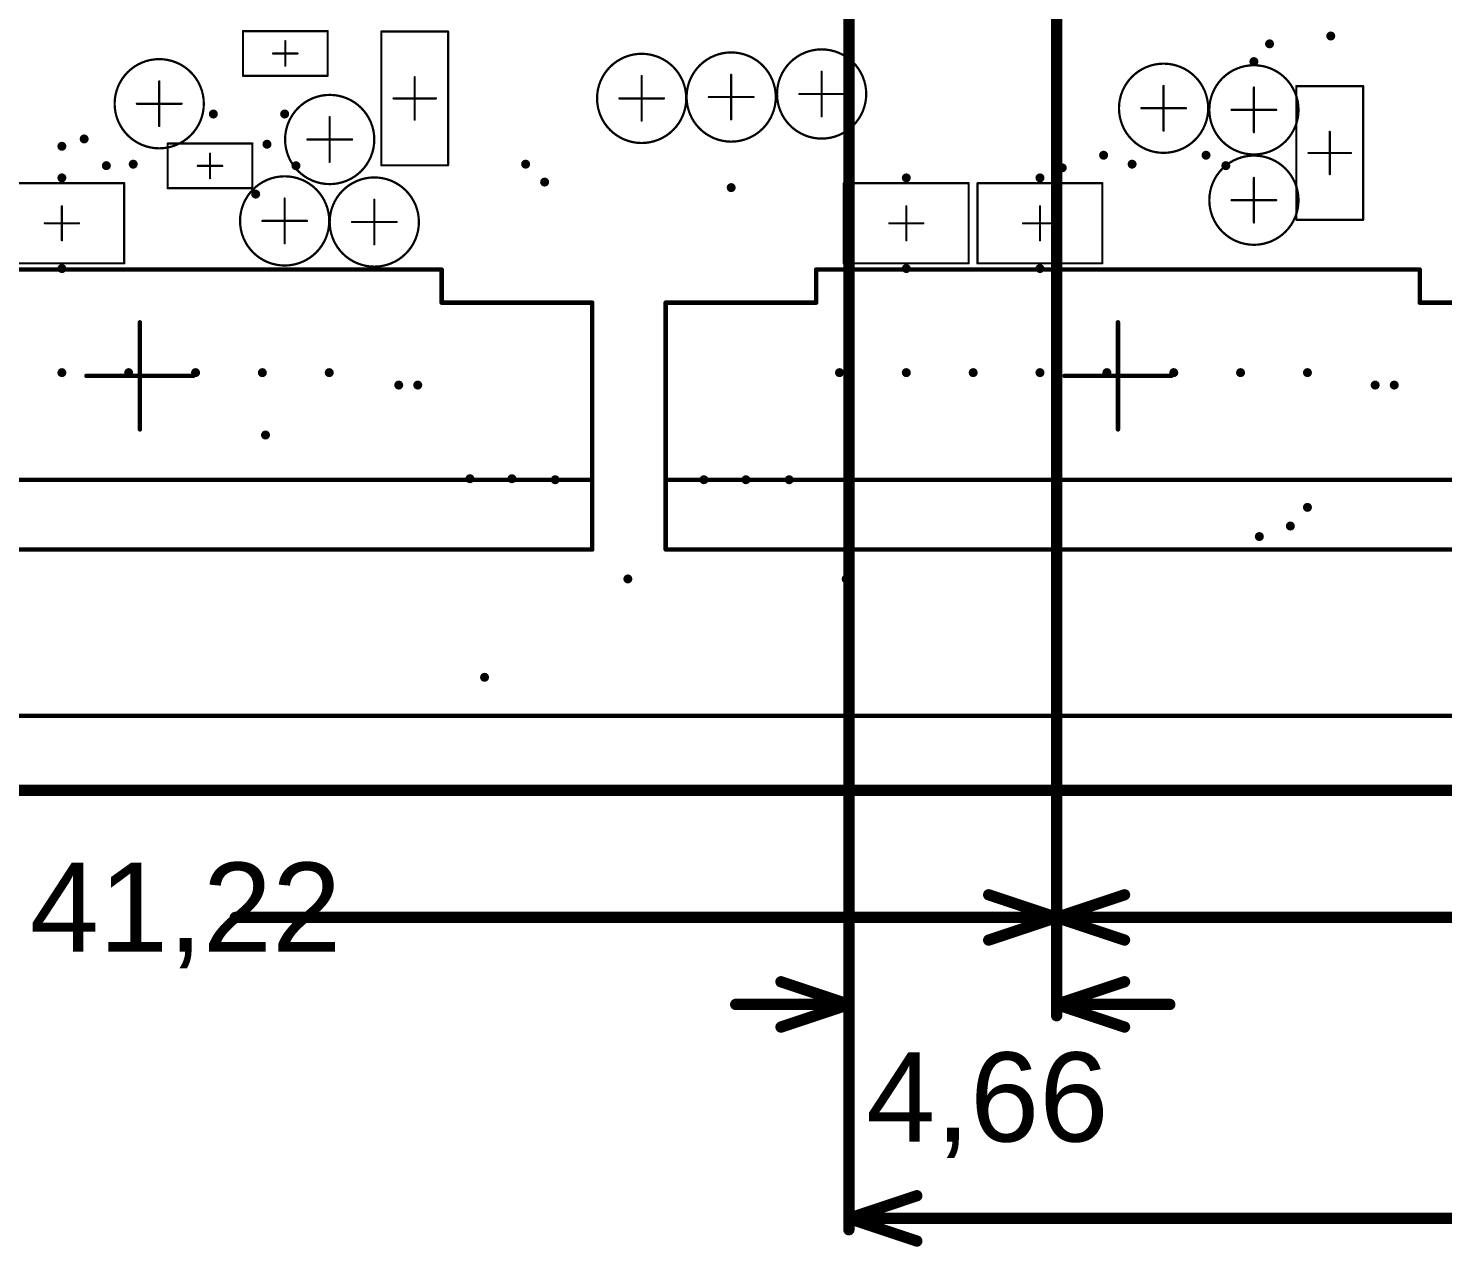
# Model space of a CAD drawing. Header units: inches. Extents: x -0.46 to 4.93, y -0.49 to 6.86.
# Drawn here: x 0.872 to 2.121, y -0.469 to 0.607 of the extents above; entities that cross this region are included whole.
import ezdxf

# ---------------------------------------------------------------- set-up
doc = ezdxf.new("R2010")
doc.units = ezdxf.units.IN
doc.header["$MEASUREMENT"] = 0
for name, color, linetype in [('Board', 6, 'Continuous'), ('Dimensions', 56, 'Continuous'), ('Top Courtyard', 56, 'Continuous'), ('Via Holes', 16, 'Continuous')]:
    doc.layers.add(name, color=color, linetype=linetype)
doc.styles.add('Arial', font='', dxfattribs={"height": 0.2})
doc.styles.get('Arial').set_extended_font_data('Arial')

# ---------------------------------------------------------------- blocks, each defined once
blk = doc.blocks.new('TP100_200_NS_198')
at = {"layer": 'Top Courtyard'}
for points in [[(0.0394, 0, 0.00197, 0.00197, 1), (-0.0394, 0, 0.00197, 0.00197, 1)], [(-0.0005, 0.0197, 0.000984, 0.000984, 1), (0.0005, 0.0197, 0.000984, 0.000984, 1)], [(-0.0399, 0, 0.000984, 0.000984, 1), (-0.0389, 0, 0.000984, 0.000984, 1)], [(-0.0202, 0, 0.000984, 0.000984, 1), (-0.0192, 0, 0.000984, 0.000984, 1)], [(0.0192, 0, 0.000984, 0.000984, 1), (0.0202, 0, 0.000984, 0.000984, 1)], [(0.0389, 0, 0.000984, 0.000984, 1), (0.0399, 0, 0.000984, 0.000984, 1)], [(-0.0005, -0.0197, 0.000984, 0.000984, 1), (0.0005, -0.0197, 0.000984, 0.000984, 1)]]:
    blk.add_lwpolyline(points, format="xyseb", close=True, dxfattribs=at)
for points in [[(0, 0.0197, 0.00197, 0.00197, 0), (0, -0.0197, 0.00197, 0.00197, 0)], [(-0.0197, 0, 0.00197, 0.00197, 0), (0.0197, 0, 0.00197, 0.00197, 0)]]:
    blk.add_lwpolyline(points, format="xyseb", dxfattribs=at)
blk = doc.blocks.new('TP100_200_NS_209')
at = {"layer": 'Top Courtyard'}
for points in [[(0.0394, 0, 0.00197, 0.00197, 1), (-0.0394, 0, 0.00197, 0.00197, 1)], [(-0.0005, 0.0197, 0.000984, 0.000984, 1), (0.0005, 0.0197, 0.000984, 0.000984, 1)], [(-0.0399, 0, 0.000984, 0.000984, 1), (-0.0389, 0, 0.000984, 0.000984, 1)], [(-0.0202, 0, 0.000984, 0.000984, 1), (-0.0192, 0, 0.000984, 0.000984, 1)], [(0.0192, 0, 0.000984, 0.000984, 1), (0.0202, 0, 0.000984, 0.000984, 1)], [(0.0389, 0, 0.000984, 0.000984, 1), (0.0399, 0, 0.000984, 0.000984, 1)], [(-0.0005, -0.0197, 0.000984, 0.000984, 1), (0.0005, -0.0197, 0.000984, 0.000984, 1)]]:
    blk.add_lwpolyline(points, format="xyseb", close=True, dxfattribs=at)
for points in [[(0, -0.0197, 0.00197, 0.00197, 0), (0, 0.0197, 0.00197, 0.00197, 0)], [(-0.0197, 0, 0.00197, 0.00197, 0), (0.0197, 0, 0.00197, 0.00197, 0)]]:
    blk.add_lwpolyline(points, format="xyseb", dxfattribs=at)
blk = doc.blocks.new('TP100_200_NS_401')
at = {"layer": 'Top Courtyard'}
for points in [[(0.0394, 0, 0.00197, 0.00197, 1), (-0.0394, 0, 0.00197, 0.00197, 1)], [(-0.0005, 0.0197, 0.000984, 0.000984, 1), (0.0005, 0.0197, 0.000984, 0.000984, 1)], [(-0.0399, 0, 0.000984, 0.000984, 1), (-0.0389, 0, 0.000984, 0.000984, 1)], [(-0.0202, 0, 0.000984, 0.000984, 1), (-0.0192, 0, 0.000984, 0.000984, 1)], [(0.0192, 0, 0.000984, 0.000984, 1), (0.0202, 0, 0.000984, 0.000984, 1)], [(0.0389, 0, 0.000984, 0.000984, 1), (0.0399, 0, 0.000984, 0.000984, 1)], [(-0.0005, -0.0197, 0.000984, 0.000984, 1), (0.0005, -0.0197, 0.000984, 0.000984, 1)]]:
    blk.add_lwpolyline(points, format="xyseb", close=True, dxfattribs=at)
for points in [[(0, 0.0197, 0.00197, 0.00197, 0), (0, -0.0197, 0.00197, 0.00197, 0)], [(-0.0197, 0, 0.00197, 0.00197, 0), (0.0197, 0, 0.00197, 0.00197, 0)]]:
    blk.add_lwpolyline(points, format="xyseb", dxfattribs=at)
blk = doc.blocks.new('TP100_200_NS_433')
at = {"layer": 'Top Courtyard'}
for points in [[(0.0394, 0, 0.00197, 0.00197, 1), (-0.0394, 0, 0.00197, 0.00197, 1)], [(-0.0005, 0.0197, 0.000984, 0.000984, 1), (0.0005, 0.0197, 0.000984, 0.000984, 1)], [(-0.0399, 0, 0.000984, 0.000984, 1), (-0.0389, 0, 0.000984, 0.000984, 1)], [(-0.0202, 0, 0.000984, 0.000984, 1), (-0.0192, 0, 0.000984, 0.000984, 1)], [(0.0192, 0, 0.000984, 0.000984, 1), (0.0202, 0, 0.000984, 0.000984, 1)], [(0.0389, 0, 0.000984, 0.000984, 1), (0.0399, 0, 0.000984, 0.000984, 1)], [(-0.0005, -0.0197, 0.000984, 0.000984, 1), (0.0005, -0.0197, 0.000984, 0.000984, 1)]]:
    blk.add_lwpolyline(points, format="xyseb", close=True, dxfattribs=at)
for points in [[(0, 0.0197, 0.00197, 0.00197, 0), (0, -0.0197, 0.00197, 0.00197, 0)], [(-0.0197, 0, 0.00197, 0.00197, 0), (0.0197, 0, 0.00197, 0.00197, 0)]]:
    blk.add_lwpolyline(points, format="xyseb", dxfattribs=at)
blk = doc.blocks.new('TP100_200_NS_590')
at = {"layer": 'Top Courtyard'}
for points in [[(0.0394, 0, 0.00197, 0.00197, 1), (-0.0394, 0, 0.00197, 0.00197, 1)], [(-0.0005, 0.0197, 0.000984, 0.000984, 1), (0.0005, 0.0197, 0.000984, 0.000984, 1)], [(-0.0399, 0, 0.000984, 0.000984, 1), (-0.0389, 0, 0.000984, 0.000984, 1)], [(-0.0202, 0, 0.000984, 0.000984, 1), (-0.0192, 0, 0.000984, 0.000984, 1)], [(0.0192, 0, 0.000984, 0.000984, 1), (0.0202, 0, 0.000984, 0.000984, 1)], [(0.0389, 0, 0.000984, 0.000984, 1), (0.0399, 0, 0.000984, 0.000984, 1)], [(-0.0005, -0.0197, 0.000984, 0.000984, 1), (0.0005, -0.0197, 0.000984, 0.000984, 1)]]:
    blk.add_lwpolyline(points, format="xyseb", close=True, dxfattribs=at)
for points in [[(0, 0.0197, 0.00197, 0.00197, 0), (0, -0.0197, 0.00197, 0.00197, 0)], [(-0.0197, 0, 0.00197, 0.00197, 0), (0.0197, 0, 0.00197, 0.00197, 0)]]:
    blk.add_lwpolyline(points, format="xyseb", dxfattribs=at)
blk = doc.blocks.new('TP100_200_NS_591')
at = {"layer": 'Top Courtyard'}
for points in [[(0.0394, 0, 0.00197, 0.00197, 1), (-0.0394, 0, 0.00197, 0.00197, 1)], [(-0.0005, 0.0197, 0.000984, 0.000984, 1), (0.0005, 0.0197, 0.000984, 0.000984, 1)], [(-0.0399, 0, 0.000984, 0.000984, 1), (-0.0389, 0, 0.000984, 0.000984, 1)], [(-0.0202, 0, 0.000984, 0.000984, 1), (-0.0192, 0, 0.000984, 0.000984, 1)], [(0.0192, 0, 0.000984, 0.000984, 1), (0.0202, 0, 0.000984, 0.000984, 1)], [(0.0389, 0, 0.000984, 0.000984, 1), (0.0399, 0, 0.000984, 0.000984, 1)], [(-0.0005, -0.0197, 0.000984, 0.000984, 1), (0.0005, -0.0197, 0.000984, 0.000984, 1)]]:
    blk.add_lwpolyline(points, format="xyseb", close=True, dxfattribs=at)
for points in [[(0, 0.0197, 0.00197, 0.00197, 0), (0, -0.0197, 0.00197, 0.00197, 0)], [(-0.0197, 0, 0.00197, 0.00197, 0), (0.0197, 0, 0.00197, 0.00197, 0)]]:
    blk.add_lwpolyline(points, format="xyseb", dxfattribs=at)
blk = doc.blocks.new('TP100_200_NS_601')
at = {"layer": 'Top Courtyard'}
for points in [[(0.0394, 0, 0.00197, 0.00197, 1), (-0.0394, 0, 0.00197, 0.00197, 1)], [(-0.0005, 0.0197, 0.000984, 0.000984, 1), (0.0005, 0.0197, 0.000984, 0.000984, 1)], [(-0.0399, 0, 0.000984, 0.000984, 1), (-0.0389, 0, 0.000984, 0.000984, 1)], [(-0.0202, 0, 0.000984, 0.000984, 1), (-0.0192, 0, 0.000984, 0.000984, 1)], [(0.0192, 0, 0.000984, 0.000984, 1), (0.0202, 0, 0.000984, 0.000984, 1)], [(0.0389, 0, 0.000984, 0.000984, 1), (0.0399, 0, 0.000984, 0.000984, 1)], [(-0.0005, -0.0197, 0.000984, 0.000984, 1), (0.0005, -0.0197, 0.000984, 0.000984, 1)]]:
    blk.add_lwpolyline(points, format="xyseb", close=True, dxfattribs=at)
for points in [[(0, 0.0197, 0.00197, 0.00197, 0), (0, -0.0197, 0.00197, 0.00197, 0)], [(-0.0197, 0, 0.00197, 0.00197, 0), (0.0197, 0, 0.00197, 0.00197, 0)]]:
    blk.add_lwpolyline(points, format="xyseb", dxfattribs=at)
blk = doc.blocks.new('TP100_200_NS_602')
at = {"layer": 'Top Courtyard'}
for points in [[(0.0394, 0, 0.00197, 0.00197, 1), (-0.0394, 0, 0.00197, 0.00197, 1)], [(-0.0005, 0.0197, 0.000984, 0.000984, 1), (0.0005, 0.0197, 0.000984, 0.000984, 1)], [(-0.0399, 0, 0.000984, 0.000984, 1), (-0.0389, 0, 0.000984, 0.000984, 1)], [(-0.0202, 0, 0.000984, 0.000984, 1), (-0.0192, 0, 0.000984, 0.000984, 1)], [(0.0192, 0, 0.000984, 0.000984, 1), (0.0202, 0, 0.000984, 0.000984, 1)], [(0.0389, 0, 0.000984, 0.000984, 1), (0.0399, 0, 0.000984, 0.000984, 1)], [(-0.0005, -0.0197, 0.000984, 0.000984, 1), (0.0005, -0.0197, 0.000984, 0.000984, 1)]]:
    blk.add_lwpolyline(points, format="xyseb", close=True, dxfattribs=at)
for points in [[(0, -0.0197, 0.00197, 0.00197, 0), (0, 0.0197, 0.00197, 0.00197, 0)], [(-0.0197, 0, 0.00197, 0.00197, 0), (0.0197, 0, 0.00197, 0.00197, 0)]]:
    blk.add_lwpolyline(points, format="xyseb", dxfattribs=at)
blk = doc.blocks.new('TP100_200_NS_607')
at = {"layer": 'Top Courtyard'}
for points in [[(0.0394, 0, 0.00197, 0.00197, 1), (-0.0394, 0, 0.00197, 0.00197, 1)], [(-0.0005, 0.0197, 0.000984, 0.000984, 1), (0.0005, 0.0197, 0.000984, 0.000984, 1)], [(-0.0399, 0, 0.000984, 0.000984, 1), (-0.0389, 0, 0.000984, 0.000984, 1)], [(-0.0202, 0, 0.000984, 0.000984, 1), (-0.0192, 0, 0.000984, 0.000984, 1)], [(0.0192, 0, 0.000984, 0.000984, 1), (0.0202, 0, 0.000984, 0.000984, 1)], [(0.0389, 0, 0.000984, 0.000984, 1), (0.0399, 0, 0.000984, 0.000984, 1)], [(-0.0005, -0.0197, 0.000984, 0.000984, 1), (0.0005, -0.0197, 0.000984, 0.000984, 1)]]:
    blk.add_lwpolyline(points, format="xyseb", close=True, dxfattribs=at)
for points in [[(0, 0.0197, 0.00197, 0.00197, 0), (0, -0.0197, 0.00197, 0.00197, 0)], [(-0.0197, 0, 0.00197, 0.00197, 0), (0.0197, 0, 0.00197, 0.00197, 0)]]:
    blk.add_lwpolyline(points, format="xyseb", dxfattribs=at)
blk = doc.blocks.new('TP100_200_NS_622')
at = {"layer": 'Top Courtyard'}
for points in [[(0.0394, 0, 0.00197, 0.00197, 1), (-0.0394, 0, 0.00197, 0.00197, 1)], [(-0.0005, 0.0197, 0.000984, 0.000984, 1), (0.0005, 0.0197, 0.000984, 0.000984, 1)], [(-0.0399, 0, 0.000984, 0.000984, 1), (-0.0389, 0, 0.000984, 0.000984, 1)], [(-0.0202, 0, 0.000984, 0.000984, 1), (-0.0192, 0, 0.000984, 0.000984, 1)], [(0.0192, 0, 0.000984, 0.000984, 1), (0.0202, 0, 0.000984, 0.000984, 1)], [(0.0389, 0, 0.000984, 0.000984, 1), (0.0399, 0, 0.000984, 0.000984, 1)], [(-0.0005, -0.0197, 0.000984, 0.000984, 1), (0.0005, -0.0197, 0.000984, 0.000984, 1)]]:
    blk.add_lwpolyline(points, format="xyseb", close=True, dxfattribs=at)
for points in [[(0, -0.0197, 0.00197, 0.00197, 0), (0, 0.0197, 0.00197, 0.00197, 0)], [(0.0197, 0, 0.00197, 0.00197, 0), (-0.0197, 0, 0.00197, 0.00197, 0)]]:
    blk.add_lwpolyline(points, format="xyseb", dxfattribs=at)
blk = doc.blocks.new('RESC0402_1005__N_646')
at = {"layer": 'Top Courtyard'}
for points in [[(0.0374, 0.0197, 0.00197, 0.00197, 0), (-0.0374, 0.0197, 0.00197, 0.00197, 0)], [(-0.0374, 0.0197, 0.00197, 0.00197, 0), (-0.0374, -0.0197, 0.00197, 0.00197, 0)], [(0.0374, 0.0197, 0.00197, 0.00197, 0), (0.0374, -0.0197, 0.00197, 0.00197, 0)], [(0.0108, 0, 0.00197, 0.00197, 0), (-0.0108, 0, 0.00197, 0.00197, 0)], [(0, 0.0108, 0.00197, 0.00197, 0), (0, -0.0108, 0.00197, 0.00197, 0)], [(0.0374, -0.0197, 0.00197, 0.00197, 0), (-0.0374, -0.0197, 0.00197, 0.00197, 0)]]:
    blk.add_lwpolyline(points, format="xyseb", dxfattribs=at)
for points in [[(-0.0379, 0.0197, 0.000984, 0.000984, 1), (-0.0369, 0.0197, 0.000984, 0.000984, 1)], [(-0.0379, 0.0197, 0.000984, 0.000984, 1), (-0.0369, 0.0197, 0.000984, 0.000984, 1)], [(0.0369, 0.0197, 0.000984, 0.000984, 1), (0.0379, 0.0197, 0.000984, 0.000984, 1)], [(0.0369, 0.0197, 0.000984, 0.000984, 1), (0.0379, 0.0197, 0.000984, 0.000984, 1)], [(-0.0113, 0, 0.000984, 0.000984, 1), (-0.0103, 0, 0.000984, 0.000984, 1)], [(-0.0005, 0.0108, 0.000984, 0.000984, 1), (0.0005, 0.0108, 0.000984, 0.000984, 1)], [(0.0103, 0, 0.000984, 0.000984, 1), (0.0113, 0, 0.000984, 0.000984, 1)], [(-0.0005, -0.0108, 0.000984, 0.000984, 1), (0.0005, -0.0108, 0.000984, 0.000984, 1)], [(-0.0379, -0.0197, 0.000984, 0.000984, 1), (-0.0369, -0.0197, 0.000984, 0.000984, 1)], [(-0.0379, -0.0197, 0.000984, 0.000984, 1), (-0.0369, -0.0197, 0.000984, 0.000984, 1)], [(0.0369, -0.0197, 0.000984, 0.000984, 1), (0.0379, -0.0197, 0.000984, 0.000984, 1)], [(0.0369, -0.0197, 0.000984, 0.000984, 1), (0.0379, -0.0197, 0.000984, 0.000984, 1)]]:
    blk.add_lwpolyline(points, format="xyseb", close=True, dxfattribs=at)
blk = doc.blocks.new('RESC0402_1005__N_647')
at = {"layer": 'Top Courtyard'}
for points in [[(0.0374, 0.0197, 0.00197, 0.00197, 0), (-0.0374, 0.0197, 0.00197, 0.00197, 0)], [(-0.0374, 0.0197, 0.00197, 0.00197, 0), (-0.0374, -0.0197, 0.00197, 0.00197, 0)], [(0.0374, 0.0197, 0.00197, 0.00197, 0), (0.0374, -0.0197, 0.00197, 0.00197, 0)], [(0.0108, 0, 0.00197, 0.00197, 0), (-0.0108, 0, 0.00197, 0.00197, 0)], [(0, 0.0108, 0.00197, 0.00197, 0), (0, -0.0108, 0.00197, 0.00197, 0)], [(0.0374, -0.0197, 0.00197, 0.00197, 0), (-0.0374, -0.0197, 0.00197, 0.00197, 0)]]:
    blk.add_lwpolyline(points, format="xyseb", dxfattribs=at)
for points in [[(-0.0379, 0.0197, 0.000984, 0.000984, 1), (-0.0369, 0.0197, 0.000984, 0.000984, 1)], [(-0.0379, 0.0197, 0.000984, 0.000984, 1), (-0.0369, 0.0197, 0.000984, 0.000984, 1)], [(0.0369, 0.0197, 0.000984, 0.000984, 1), (0.0379, 0.0197, 0.000984, 0.000984, 1)], [(0.0369, 0.0197, 0.000984, 0.000984, 1), (0.0379, 0.0197, 0.000984, 0.000984, 1)], [(-0.0113, 0, 0.000984, 0.000984, 1), (-0.0103, 0, 0.000984, 0.000984, 1)], [(-0.0005, 0.0108, 0.000984, 0.000984, 1), (0.0005, 0.0108, 0.000984, 0.000984, 1)], [(0.0103, 0, 0.000984, 0.000984, 1), (0.0113, 0, 0.000984, 0.000984, 1)], [(-0.0005, -0.0108, 0.000984, 0.000984, 1), (0.0005, -0.0108, 0.000984, 0.000984, 1)], [(-0.0379, -0.0197, 0.000984, 0.000984, 1), (-0.0369, -0.0197, 0.000984, 0.000984, 1)], [(-0.0379, -0.0197, 0.000984, 0.000984, 1), (-0.0369, -0.0197, 0.000984, 0.000984, 1)], [(0.0369, -0.0197, 0.000984, 0.000984, 1), (0.0379, -0.0197, 0.000984, 0.000984, 1)], [(0.0369, -0.0197, 0.000984, 0.000984, 1), (0.0379, -0.0197, 0.000984, 0.000984, 1)]]:
    blk.add_lwpolyline(points, format="xyseb", close=True, dxfattribs=at)
blk = doc.blocks.new('RESC0603_1608__N_699')
at = {"layer": 'Top Courtyard'}
for points in [[(-0.0591, -0.0295, 0.00197, 0.00197, 0), (-0.0591, 0.0295, 0.00197, 0.00197, 0)], [(0.0591, 0.0295, 0.00197, 0.00197, 0), (-0.0591, 0.0295, 0.00197, 0.00197, 0)], [(0.0591, -0.0295, 0.00197, 0.00197, 0), (0.0591, 0.0295, 0.00197, 0.00197, 0)], [(0, -0.0187, 0.00197, 0.00197, 0), (0, 0.0187, 0.00197, 0.00197, 0)], [(0.0187, 0, 0.00197, 0.00197, 0), (-0.0187, 0, 0.00197, 0.00197, 0)], [(0.0591, -0.0295, 0.00197, 0.00197, 0), (-0.0591, -0.0295, 0.00197, 0.00197, 0)]]:
    blk.add_lwpolyline(points, format="xyseb", dxfattribs=at)
for points in [[(-0.0595, 0.0295, 0.000984, 0.000984, 1), (-0.0586, 0.0295, 0.000984, 0.000984, 1)], [(-0.0595, 0.0295, 0.000984, 0.000984, 1), (-0.0586, 0.0295, 0.000984, 0.000984, 1)], [(0.0586, 0.0295, 0.000984, 0.000984, 1), (0.0595, 0.0295, 0.000984, 0.000984, 1)], [(0.0586, 0.0295, 0.000984, 0.000984, 1), (0.0595, 0.0295, 0.000984, 0.000984, 1)], [(-0.0005, 0.0187, 0.000984, 0.000984, 1), (0.0005, 0.0187, 0.000984, 0.000984, 1)], [(-0.0192, 0, 0.000984, 0.000984, 1), (-0.0182, 0, 0.000984, 0.000984, 1)], [(0.0182, 0, 0.000984, 0.000984, 1), (0.0192, 0, 0.000984, 0.000984, 1)], [(-0.0005, -0.0187, 0.000984, 0.000984, 1), (0.0005, -0.0187, 0.000984, 0.000984, 1)], [(-0.0595, -0.0295, 0.000984, 0.000984, 1), (-0.0586, -0.0295, 0.000984, 0.000984, 1)], [(-0.0595, -0.0295, 0.000984, 0.000984, 1), (-0.0586, -0.0295, 0.000984, 0.000984, 1)], [(0.0586, -0.0295, 0.000984, 0.000984, 1), (0.0595, -0.0295, 0.000984, 0.000984, 1)], [(0.0586, -0.0295, 0.000984, 0.000984, 1), (0.0595, -0.0295, 0.000984, 0.000984, 1)]]:
    blk.add_lwpolyline(points, format="xyseb", close=True, dxfattribs=at)
blk = doc.blocks.new('RESC0603_1608__N_701')
at = {"layer": 'Top Courtyard'}
for points in [[(-0.0591, -0.0295, 0.00197, 0.00197, 0), (-0.0591, 0.0295, 0.00197, 0.00197, 0)], [(0.0591, 0.0295, 0.00197, 0.00197, 0), (-0.0591, 0.0295, 0.00197, 0.00197, 0)], [(0.0591, -0.0295, 0.00197, 0.00197, 0), (0.0591, 0.0295, 0.00197, 0.00197, 0)], [(0, -0.0187, 0.00197, 0.00197, 0), (0, 0.0187, 0.00197, 0.00197, 0)], [(0.0187, 0, 0.00197, 0.00197, 0), (-0.0187, 0, 0.00197, 0.00197, 0)], [(0.0591, -0.0295, 0.00197, 0.00197, 0), (-0.0591, -0.0295, 0.00197, 0.00197, 0)]]:
    blk.add_lwpolyline(points, format="xyseb", dxfattribs=at)
for points in [[(-0.0595, 0.0295, 0.000984, 0.000984, 1), (-0.0586, 0.0295, 0.000984, 0.000984, 1)], [(-0.0595, 0.0295, 0.000984, 0.000984, 1), (-0.0586, 0.0295, 0.000984, 0.000984, 1)], [(0.0586, 0.0295, 0.000984, 0.000984, 1), (0.0595, 0.0295, 0.000984, 0.000984, 1)], [(0.0586, 0.0295, 0.000984, 0.000984, 1), (0.0595, 0.0295, 0.000984, 0.000984, 1)], [(-0.0005, 0.0187, 0.000984, 0.000984, 1), (0.0005, 0.0187, 0.000984, 0.000984, 1)], [(-0.0192, 0, 0.000984, 0.000984, 1), (-0.0182, 0, 0.000984, 0.000984, 1)], [(0.0182, 0, 0.000984, 0.000984, 1), (0.0192, 0, 0.000984, 0.000984, 1)], [(-0.0005, -0.0187, 0.000984, 0.000984, 1), (0.0005, -0.0187, 0.000984, 0.000984, 1)], [(-0.0595, -0.0295, 0.000984, 0.000984, 1), (-0.0586, -0.0295, 0.000984, 0.000984, 1)], [(-0.0595, -0.0295, 0.000984, 0.000984, 1), (-0.0586, -0.0295, 0.000984, 0.000984, 1)], [(0.0586, -0.0295, 0.000984, 0.000984, 1), (0.0595, -0.0295, 0.000984, 0.000984, 1)], [(0.0586, -0.0295, 0.000984, 0.000984, 1), (0.0595, -0.0295, 0.000984, 0.000984, 1)]]:
    blk.add_lwpolyline(points, format="xyseb", close=True, dxfattribs=at)
blk = doc.blocks.new('F32R_1A7H1_11026_792')
at = {"layer": 'Top Courtyard'}
for points in [[(-0.2666, 0.045, 0.00394, 0.00394, 0), (-0.2666, 0.0742, 0.00394, 0.00394, 0)], [(-0.2666, 0.0742, 0.00394, 0.00394, 0), (0.2662, 0.0742, 0.00394, 0.00394, 0)], [(0.2666, 0.045, 0.00394, 0.00394, 0), (0.2666, 0.0742, 0.00394, 0.00394, 0)], [(-0.3996, 0.045, 0.00394, 0.00394, 0), (-0.2666, 0.045, 0.00394, 0.00394, 0)], [(-0.3996, -0.173, 0.00394, 0.00394, 0), (-0.3996, 0.045, 0.00394, 0.00394, 0)], [(0.2666, 0.045, 0.00394, 0.00394, 0), (0.3996, 0.045, 0.00394, 0.00394, 0)], [(0.3996, -0.173, 0.00394, 0.00394, 0), (0.3996, 0.045, 0.00394, 0.00394, 0)], [(0, 0.0276, 0.00394, 0.00394, 0), (0, -0.0197, 0.00394, 0.00394, 0)], [(-0.0472, -0.0197, 0.00394, 0.00394, 0), (0, -0.0197, 0.00394, 0.00394, 0)], [(0, -0.0197, 0.00394, 0.00394, 0), (0.0472, -0.0197, 0.00394, 0.00394, 0)], [(0, -0.0669, 0.00394, 0.00394, 0), (0, -0.0197, 0.00394, 0.00394, 0)], [(-0.3996, -0.1114, 0.00394, 0.00394, 0), (0.3996, -0.1114, 0.00394, 0.00394, 0)], [(-0.3996, -0.173, 0.00394, 0.00394, 0), (0.3996, -0.173, 0.00394, 0.00394, 0)]]:
    blk.add_lwpolyline(points, format="xyseb", dxfattribs=at)
for points in [[(-0.2676, 0.0742, 0.00197, 0.00197, 1), (-0.2656, 0.0742, 0.00197, 0.00197, 1)], [(-0.2676, 0.0742, 0.00197, 0.00197, 1), (-0.2656, 0.0742, 0.00197, 0.00197, 1)], [(0.2652, 0.0742, 0.00197, 0.00197, 1), (0.2671, 0.0742, 0.00197, 0.00197, 1)], [(0.2656, 0.0742, 0.00197, 0.00197, 1), (0.2676, 0.0742, 0.00197, 0.00197, 1)], [(-0.4006, 0.045, 0.00197, 0.00197, 1), (-0.3986, 0.045, 0.00197, 0.00197, 1)], [(-0.4006, 0.045, 0.00197, 0.00197, 1), (-0.3986, 0.045, 0.00197, 0.00197, 1)], [(-0.2676, 0.045, 0.00197, 0.00197, 1), (-0.2656, 0.045, 0.00197, 0.00197, 1)], [(-0.2676, 0.045, 0.00197, 0.00197, 1), (-0.2656, 0.045, 0.00197, 0.00197, 1)], [(0.2656, 0.045, 0.00197, 0.00197, 1), (0.2676, 0.045, 0.00197, 0.00197, 1)], [(0.2656, 0.045, 0.00197, 0.00197, 1), (0.2676, 0.045, 0.00197, 0.00197, 1)], [(0.3986, 0.045, 0.00197, 0.00197, 1), (0.4006, 0.045, 0.00197, 0.00197, 1)], [(0.3986, 0.045, 0.00197, 0.00197, 1), (0.4006, 0.045, 0.00197, 0.00197, 1)], [(-0.001, 0.0276, 0.00197, 0.00197, 1), (0.001, 0.0276, 0.00197, 0.00197, 1)], [(-0.0482, -0.0197, 0.00197, 0.00197, 1), (-0.0463, -0.0197, 0.00197, 0.00197, 1)], [(-0.001, -0.0197, 0.00197, 0.00197, 1), (0.001, -0.0197, 0.00197, 0.00197, 1)], [(-0.001, -0.0197, 0.00197, 0.00197, 1), (0.001, -0.0197, 0.00197, 0.00197, 1)], [(-0.001, -0.0197, 0.00197, 0.00197, 1), (0.001, -0.0197, 0.00197, 0.00197, 1)], [(-0.001, -0.0197, 0.00197, 0.00197, 1), (0.001, -0.0197, 0.00197, 0.00197, 1)], [(0.0463, -0.0197, 0.00197, 0.00197, 1), (0.0482, -0.0197, 0.00197, 0.00197, 1)], [(-0.001, -0.0669, 0.00197, 0.00197, 1), (0.001, -0.0669, 0.00197, 0.00197, 1)], [(-0.4006, -0.1114, 0.00197, 0.00197, 1), (-0.3986, -0.1114, 0.00197, 0.00197, 1)], [(0.3986, -0.1114, 0.00197, 0.00197, 1), (0.4006, -0.1114, 0.00197, 0.00197, 1)], [(-0.4006, -0.173, 0.00197, 0.00197, 1), (-0.3986, -0.173, 0.00197, 0.00197, 1)], [(-0.4006, -0.173, 0.00197, 0.00197, 1), (-0.3986, -0.173, 0.00197, 0.00197, 1)], [(0.3986, -0.173, 0.00197, 0.00197, 1), (0.4006, -0.173, 0.00197, 0.00197, 1)], [(0.3986, -0.173, 0.00197, 0.00197, 1), (0.4006, -0.173, 0.00197, 0.00197, 1)]]:
    blk.add_lwpolyline(points, format="xyseb", close=True, dxfattribs=at)
blk = doc.blocks.new('F32R_1A7H1_11026_794')
at = {"layer": 'Top Courtyard'}
for points in [[(-0.2666, 0.045, 0.00394, 0.00394, 0), (-0.2666, 0.0742, 0.00394, 0.00394, 0)], [(-0.2666, 0.0742, 0.00394, 0.00394, 0), (0.2662, 0.0742, 0.00394, 0.00394, 0)], [(0.2666, 0.045, 0.00394, 0.00394, 0), (0.2666, 0.0742, 0.00394, 0.00394, 0)], [(-0.3996, 0.045, 0.00394, 0.00394, 0), (-0.2666, 0.045, 0.00394, 0.00394, 0)], [(-0.3996, -0.173, 0.00394, 0.00394, 0), (-0.3996, 0.045, 0.00394, 0.00394, 0)], [(0.2666, 0.045, 0.00394, 0.00394, 0), (0.3996, 0.045, 0.00394, 0.00394, 0)], [(0.3996, -0.173, 0.00394, 0.00394, 0), (0.3996, 0.045, 0.00394, 0.00394, 0)], [(0, -0.0197, 0.00394, 0.00394, 0), (0, 0.0276, 0.00394, 0.00394, 0)], [(-0.0472, -0.0197, 0.00394, 0.00394, 0), (0, -0.0197, 0.00394, 0.00394, 0)], [(0, -0.0197, 0.00394, 0.00394, 0), (0.0472, -0.0197, 0.00394, 0.00394, 0)], [(0, -0.0669, 0.00394, 0.00394, 0), (0, -0.0197, 0.00394, 0.00394, 0)], [(-0.3996, -0.1114, 0.00394, 0.00394, 0), (0.3996, -0.1114, 0.00394, 0.00394, 0)], [(-0.3996, -0.173, 0.00394, 0.00394, 0), (0.3996, -0.173, 0.00394, 0.00394, 0)]]:
    blk.add_lwpolyline(points, format="xyseb", dxfattribs=at)
for points in [[(-0.2676, 0.0742, 0.00197, 0.00197, 1), (-0.2656, 0.0742, 0.00197, 0.00197, 1)], [(-0.2676, 0.0742, 0.00197, 0.00197, 1), (-0.2656, 0.0742, 0.00197, 0.00197, 1)], [(0.2652, 0.0742, 0.00197, 0.00197, 1), (0.2671, 0.0742, 0.00197, 0.00197, 1)], [(0.2656, 0.0742, 0.00197, 0.00197, 1), (0.2676, 0.0742, 0.00197, 0.00197, 1)], [(-0.4006, 0.045, 0.00197, 0.00197, 1), (-0.3986, 0.045, 0.00197, 0.00197, 1)], [(-0.4006, 0.045, 0.00197, 0.00197, 1), (-0.3986, 0.045, 0.00197, 0.00197, 1)], [(-0.2676, 0.045, 0.00197, 0.00197, 1), (-0.2656, 0.045, 0.00197, 0.00197, 1)], [(-0.2676, 0.045, 0.00197, 0.00197, 1), (-0.2656, 0.045, 0.00197, 0.00197, 1)], [(0.2656, 0.045, 0.00197, 0.00197, 1), (0.2676, 0.045, 0.00197, 0.00197, 1)], [(0.2656, 0.045, 0.00197, 0.00197, 1), (0.2676, 0.045, 0.00197, 0.00197, 1)], [(0.3986, 0.045, 0.00197, 0.00197, 1), (0.4006, 0.045, 0.00197, 0.00197, 1)], [(0.3986, 0.045, 0.00197, 0.00197, 1), (0.4006, 0.045, 0.00197, 0.00197, 1)], [(-0.001, 0.0276, 0.00197, 0.00197, 1), (0.001, 0.0276, 0.00197, 0.00197, 1)], [(-0.0482, -0.0197, 0.00197, 0.00197, 1), (-0.0463, -0.0197, 0.00197, 0.00197, 1)], [(-0.001, -0.0197, 0.00197, 0.00197, 1), (0.001, -0.0197, 0.00197, 0.00197, 1)], [(-0.001, -0.0197, 0.00197, 0.00197, 1), (0.001, -0.0197, 0.00197, 0.00197, 1)], [(-0.001, -0.0197, 0.00197, 0.00197, 1), (0.001, -0.0197, 0.00197, 0.00197, 1)], [(-0.001, -0.0197, 0.00197, 0.00197, 1), (0.001, -0.0197, 0.00197, 0.00197, 1)], [(0.0463, -0.0197, 0.00197, 0.00197, 1), (0.0482, -0.0197, 0.00197, 0.00197, 1)], [(-0.001, -0.0669, 0.00197, 0.00197, 1), (0.001, -0.0669, 0.00197, 0.00197, 1)], [(-0.4006, -0.1114, 0.00197, 0.00197, 1), (-0.3986, -0.1114, 0.00197, 0.00197, 1)], [(0.3986, -0.1114, 0.00197, 0.00197, 1), (0.4006, -0.1114, 0.00197, 0.00197, 1)], [(-0.4006, -0.173, 0.00197, 0.00197, 1), (-0.3986, -0.173, 0.00197, 0.00197, 1)], [(-0.4006, -0.173, 0.00197, 0.00197, 1), (-0.3986, -0.173, 0.00197, 0.00197, 1)], [(0.3986, -0.173, 0.00197, 0.00197, 1), (0.4006, -0.173, 0.00197, 0.00197, 1)], [(0.3986, -0.173, 0.00197, 0.00197, 1), (0.4006, -0.173, 0.00197, 0.00197, 1)]]:
    blk.add_lwpolyline(points, format="xyseb", close=True, dxfattribs=at)
blk = doc.blocks.new('TPD4E02B04DQAR_815')
at = {"layer": 'Top Courtyard'}
for points in [[(-0.0551, 0.0354, 0.00197, 0.00197, 0), (-0.0551, -0.0354, 0.00197, 0.00197, 0)], [(0.0551, 0.0354, 0.00197, 0.00197, 0), (-0.0551, 0.0354, 0.00197, 0.00197, 0)], [(0.0551, 0.0354, 0.00197, 0.00197, 0), (0.0551, -0.0354, 0.00197, 0.00197, 0)], [(0, 0.015, 0.00197, 0.00197, 0), (0, -0.015, 0.00197, 0.00197, 0)], [(0.015, 0, 0.00197, 0.00197, 0), (-0.015, 0, 0.00197, 0.00197, 0)], [(0.0551, -0.0354, 0.00197, 0.00197, 0), (-0.0551, -0.0354, 0.00197, 0.00197, 0)]]:
    blk.add_lwpolyline(points, format="xyseb", dxfattribs=at)
for points in [[(-0.0556, 0.0354, 0.000984, 0.000984, 1), (-0.0546, 0.0354, 0.000984, 0.000984, 1)], [(-0.0556, 0.0354, 0.000984, 0.000984, 1), (-0.0546, 0.0354, 0.000984, 0.000984, 1)], [(0.0546, 0.0354, 0.000984, 0.000984, 1), (0.0556, 0.0354, 0.000984, 0.000984, 1)], [(0.0546, 0.0354, 0.000984, 0.000984, 1), (0.0556, 0.0354, 0.000984, 0.000984, 1)], [(-0.0005, 0.015, 0.000984, 0.000984, 1), (0.0005, 0.015, 0.000984, 0.000984, 1)], [(-0.0155, 0, 0.000984, 0.000984, 1), (-0.0145, 0, 0.000984, 0.000984, 1)], [(0.0145, 0, 0.000984, 0.000984, 1), (0.0155, 0, 0.000984, 0.000984, 1)], [(-0.0005, -0.015, 0.000984, 0.000984, 1), (0.0005, -0.015, 0.000984, 0.000984, 1)], [(-0.0556, -0.0354, 0.000984, 0.000984, 1), (-0.0546, -0.0354, 0.000984, 0.000984, 1)], [(-0.0556, -0.0354, 0.000984, 0.000984, 1), (-0.0546, -0.0354, 0.000984, 0.000984, 1)], [(0.0546, -0.0354, 0.000984, 0.000984, 1), (0.0556, -0.0354, 0.000984, 0.000984, 1)], [(0.0546, -0.0354, 0.000984, 0.000984, 1), (0.0556, -0.0354, 0.000984, 0.000984, 1)]]:
    blk.add_lwpolyline(points, format="xyseb", close=True, dxfattribs=at)
blk = doc.blocks.new('TPD4E02B04DQAR_816')
at = {"layer": 'Top Courtyard'}
for points in [[(-0.0551, 0.0354, 0.00197, 0.00197, 0), (-0.0551, -0.0354, 0.00197, 0.00197, 0)], [(0.0551, 0.0354, 0.00197, 0.00197, 0), (-0.0551, 0.0354, 0.00197, 0.00197, 0)], [(0.0551, 0.0354, 0.00197, 0.00197, 0), (0.0551, -0.0354, 0.00197, 0.00197, 0)], [(0, -0.015, 0.00197, 0.00197, 0), (0, 0.015, 0.00197, 0.00197, 0)], [(0.015, 0, 0.00197, 0.00197, 0), (-0.015, 0, 0.00197, 0.00197, 0)], [(0.0551, -0.0354, 0.00197, 0.00197, 0), (-0.0551, -0.0354, 0.00197, 0.00197, 0)]]:
    blk.add_lwpolyline(points, format="xyseb", dxfattribs=at)
for points in [[(-0.0556, 0.0354, 0.000984, 0.000984, 1), (-0.0546, 0.0354, 0.000984, 0.000984, 1)], [(-0.0556, 0.0354, 0.000984, 0.000984, 1), (-0.0546, 0.0354, 0.000984, 0.000984, 1)], [(0.0546, 0.0354, 0.000984, 0.000984, 1), (0.0556, 0.0354, 0.000984, 0.000984, 1)], [(0.0546, 0.0354, 0.000984, 0.000984, 1), (0.0556, 0.0354, 0.000984, 0.000984, 1)], [(-0.0005, 0.015, 0.000984, 0.000984, 1), (0.0005, 0.015, 0.000984, 0.000984, 1)], [(-0.0155, 0, 0.000984, 0.000984, 1), (-0.0145, 0, 0.000984, 0.000984, 1)], [(0.0145, 0, 0.000984, 0.000984, 1), (0.0155, 0, 0.000984, 0.000984, 1)], [(-0.0005, -0.015, 0.000984, 0.000984, 1), (0.0005, -0.015, 0.000984, 0.000984, 1)], [(-0.0556, -0.0354, 0.000984, 0.000984, 1), (-0.0546, -0.0354, 0.000984, 0.000984, 1)], [(-0.0556, -0.0354, 0.000984, 0.000984, 1), (-0.0546, -0.0354, 0.000984, 0.000984, 1)], [(0.0546, -0.0354, 0.000984, 0.000984, 1), (0.0556, -0.0354, 0.000984, 0.000984, 1)], [(0.0546, -0.0354, 0.000984, 0.000984, 1), (0.0556, -0.0354, 0.000984, 0.000984, 1)]]:
    blk.add_lwpolyline(points, format="xyseb", close=True, dxfattribs=at)
blk = doc.blocks.new('TPD4E02B04DQAR_820')
at = {"layer": 'Top Courtyard'}
for points in [[(-0.0551, 0.0354, 0.00197, 0.00197, 0), (-0.0551, -0.0354, 0.00197, 0.00197, 0)], [(0.0551, 0.0354, 0.00197, 0.00197, 0), (-0.0551, 0.0354, 0.00197, 0.00197, 0)], [(0.0551, 0.0354, 0.00197, 0.00197, 0), (0.0551, -0.0354, 0.00197, 0.00197, 0)], [(0, 0.015, 0.00197, 0.00197, 0), (0, -0.015, 0.00197, 0.00197, 0)], [(0.015, 0, 0.00197, 0.00197, 0), (-0.015, 0, 0.00197, 0.00197, 0)], [(0.0551, -0.0354, 0.00197, 0.00197, 0), (-0.0551, -0.0354, 0.00197, 0.00197, 0)]]:
    blk.add_lwpolyline(points, format="xyseb", dxfattribs=at)
for points in [[(-0.0556, 0.0354, 0.000984, 0.000984, 1), (-0.0546, 0.0354, 0.000984, 0.000984, 1)], [(-0.0556, 0.0354, 0.000984, 0.000984, 1), (-0.0546, 0.0354, 0.000984, 0.000984, 1)], [(0.0546, 0.0354, 0.000984, 0.000984, 1), (0.0556, 0.0354, 0.000984, 0.000984, 1)], [(0.0546, 0.0354, 0.000984, 0.000984, 1), (0.0556, 0.0354, 0.000984, 0.000984, 1)], [(-0.0005, 0.015, 0.000984, 0.000984, 1), (0.0005, 0.015, 0.000984, 0.000984, 1)], [(-0.0155, 0, 0.000984, 0.000984, 1), (-0.0145, 0, 0.000984, 0.000984, 1)], [(0.0145, 0, 0.000984, 0.000984, 1), (0.0155, 0, 0.000984, 0.000984, 1)], [(-0.0005, -0.015, 0.000984, 0.000984, 1), (0.0005, -0.015, 0.000984, 0.000984, 1)], [(-0.0556, -0.0354, 0.000984, 0.000984, 1), (-0.0546, -0.0354, 0.000984, 0.000984, 1)], [(-0.0556, -0.0354, 0.000984, 0.000984, 1), (-0.0546, -0.0354, 0.000984, 0.000984, 1)], [(0.0546, -0.0354, 0.000984, 0.000984, 1), (0.0556, -0.0354, 0.000984, 0.000984, 1)], [(0.0546, -0.0354, 0.000984, 0.000984, 1), (0.0556, -0.0354, 0.000984, 0.000984, 1)]]:
    blk.add_lwpolyline(points, format="xyseb", close=True, dxfattribs=at)

msp = doc.modelspace()

# ---------------------------------------------------------------- hatches: boundary and pattern name
at = {"layer": 'Via Holes'}
h = msp.add_hatch(color=7, dxfattribs=at)
edge = h.paths.add_edge_path()
edge.add_arc((2.0226, 0.6004), 0.004, 0, 360)
h = msp.add_hatch(color=7, dxfattribs=at)
edge = h.paths.add_edge_path()
edge.add_arc((1.9685, 0.5935), 0.004, 0, 360)
h = msp.add_hatch(color=7, dxfattribs=at)
edge = h.paths.add_edge_path()
edge.add_arc((1.9547, 0.5778), 0.004, 0, 360)
h = msp.add_hatch(color=7, dxfattribs=at)
edge = h.paths.add_edge_path()
edge.add_arc((1.0354, 0.5315), 0.004, 0, 360)
h = msp.add_hatch(color=7, dxfattribs=at)
edge = h.paths.add_edge_path()
edge.add_arc((1.0984, 0.5315), 0.004, 0, 360)
h = msp.add_hatch(color=7, dxfattribs=at)
edge = h.paths.add_edge_path()
edge.add_arc((0.9213, 0.5095), 0.004, 0, 360)
h = msp.add_hatch(color=7, dxfattribs=at)
edge = h.paths.add_edge_path()
edge.add_arc((0.9016, 0.503), 0.004, 0, 360)
h = msp.add_hatch(color=7, dxfattribs=at)
edge = h.paths.add_edge_path()
edge.add_arc((1.0828, 0.5048), 0.004, 0, 360)
h = msp.add_hatch(color=7, dxfattribs=at)
edge = h.paths.add_edge_path()
edge.add_arc((0.9409, 0.4859), 0.004, 0, 360)
h = msp.add_hatch(color=7, dxfattribs=at)
edge = h.paths.add_edge_path()
edge.add_arc((0.9646, 0.4872), 0.004, 0, 360)
h = msp.add_hatch(color=7, dxfattribs=at)
edge = h.paths.add_edge_path()
edge.add_arc((1.1084, 0.4858), 0.004, 0, 360)
h = msp.add_hatch(color=7, dxfattribs=at)
edge = h.paths.add_edge_path()
edge.add_arc((1.3113, 0.4872), 0.004, 0, 360)
h = msp.add_hatch(color=7, dxfattribs=at)
edge = h.paths.add_edge_path()
edge.add_arc((1.7854, 0.484), 0.004, 0, 360)
h = msp.add_hatch(color=7, dxfattribs=at)
edge = h.paths.add_edge_path()
edge.add_arc((1.8219, 0.4951), 0.004, 0, 360)
h = msp.add_hatch(color=7, dxfattribs=at)
edge = h.paths.add_edge_path()
edge.add_arc((1.8471, 0.4872), 0.004, 0, 360)
h = msp.add_hatch(color=7, dxfattribs=at)
edge = h.paths.add_edge_path()
edge.add_arc((1.9124, 0.4951), 0.004, 0, 360)
h = msp.add_hatch(color=7, dxfattribs=at)
edge = h.paths.add_edge_path()
edge.add_arc((1.9299, 0.4859), 0.004, 0, 360)
h = msp.add_hatch(color=7, dxfattribs=at)
edge = h.paths.add_edge_path()
edge.add_arc((0.9016, 0.4751), 0.004, 0, 360)
h = msp.add_hatch(color=7, dxfattribs=at)
edge = h.paths.add_edge_path()
edge.add_arc((1.3281, 0.4714), 0.004, 0, 360)
h = msp.add_hatch(color=7, dxfattribs=at)
edge = h.paths.add_edge_path()
edge.add_arc((1.6476, 0.4751), 0.004, 0, 360)
h = msp.add_hatch(color=7, dxfattribs=at)
edge = h.paths.add_edge_path()
edge.add_arc((1.7657, 0.4751), 0.004, 0, 360)
h = msp.add_hatch(color=7, dxfattribs=at)
edge = h.paths.add_edge_path()
edge.add_arc((1.0728, 0.4608), 0.004, 0, 360)
h = msp.add_hatch(color=7, dxfattribs=at)
edge = h.paths.add_edge_path()
edge.add_arc((1.4929, 0.4665), 0.004, 0, 360)
h = msp.add_hatch(color=7, dxfattribs=at)
edge = h.paths.add_edge_path()
edge.add_arc((0.9016, 0.395), 0.004, 0, 360)
h = msp.add_hatch(color=7, dxfattribs=at)
edge = h.paths.add_edge_path()
edge.add_arc((1.6476, 0.395), 0.004, 0, 360)
h = msp.add_hatch(color=7, dxfattribs=at)
edge = h.paths.add_edge_path()
edge.add_arc((1.7657, 0.395), 0.004, 0, 360)
h = msp.add_hatch(color=7, dxfattribs=at)
edge = h.paths.add_edge_path()
edge.add_arc((0.9016, 0.3031), 0.004, 0, 360)
h = msp.add_hatch(color=7, dxfattribs=at)
edge = h.paths.add_edge_path()
edge.add_arc((0.9606, 0.3031), 0.004, 0, 360)
h = msp.add_hatch(color=7, dxfattribs=at)
edge = h.paths.add_edge_path()
edge.add_arc((1.0197, 0.3031), 0.004, 0, 360)
h = msp.add_hatch(color=7, dxfattribs=at)
edge = h.paths.add_edge_path()
edge.add_arc((1.0787, 0.3031), 0.004, 0, 360)
h = msp.add_hatch(color=7, dxfattribs=at)
edge = h.paths.add_edge_path()
edge.add_arc((1.1378, 0.3031), 0.004, 0, 360)
h = msp.add_hatch(color=7, dxfattribs=at)
edge = h.paths.add_edge_path()
edge.add_arc((1.5886, 0.3031), 0.004, 0, 360)
h = msp.add_hatch(color=7, dxfattribs=at)
edge = h.paths.add_edge_path()
edge.add_arc((1.6476, 0.3031), 0.004, 0, 360)
h = msp.add_hatch(color=7, dxfattribs=at)
edge = h.paths.add_edge_path()
edge.add_arc((1.7067, 0.3031), 0.004, 0, 360)
h = msp.add_hatch(color=7, dxfattribs=at)
edge = h.paths.add_edge_path()
edge.add_arc((1.7657, 0.3031), 0.004, 0, 360)
h = msp.add_hatch(color=7, dxfattribs=at)
edge = h.paths.add_edge_path()
edge.add_arc((1.8248, 0.3031), 0.004, 0, 360)
h = msp.add_hatch(color=7, dxfattribs=at)
edge = h.paths.add_edge_path()
edge.add_arc((1.8839, 0.3031), 0.004, 0, 360)
h = msp.add_hatch(color=7, dxfattribs=at)
edge = h.paths.add_edge_path()
edge.add_arc((1.9429, 0.3031), 0.004, 0, 360)
h = msp.add_hatch(color=7, dxfattribs=at)
edge = h.paths.add_edge_path()
edge.add_arc((2.002, 0.3031), 0.004, 0, 360)
h = msp.add_hatch(color=7, dxfattribs=at)
edge = h.paths.add_edge_path()
edge.add_arc((1.1992, 0.2921), 0.004, 0, 360)
h = msp.add_hatch(color=7, dxfattribs=at)
edge = h.paths.add_edge_path()
edge.add_arc((1.216, 0.2921), 0.004, 0, 360)
h = msp.add_hatch(color=7, dxfattribs=at)
edge = h.paths.add_edge_path()
edge.add_arc((2.0618, 0.2921), 0.004, 0, 360)
h = msp.add_hatch(color=7, dxfattribs=at)
edge = h.paths.add_edge_path()
edge.add_arc((2.0787, 0.2921), 0.004, 0, 360)
h = msp.add_hatch(color=7, dxfattribs=at)
edge = h.paths.add_edge_path()
edge.add_arc((1.0815, 0.248), 0.004, 0, 360)
h = msp.add_hatch(color=7, dxfattribs=at)
edge = h.paths.add_edge_path()
edge.add_arc((1.2621, 0.2094), 0.004, 0, 360)
h = msp.add_hatch(color=7, dxfattribs=at)
edge = h.paths.add_edge_path()
edge.add_arc((1.2992, 0.2094), 0.004, 0, 360)
h = msp.add_hatch(color=7, dxfattribs=at)
edge = h.paths.add_edge_path()
edge.add_arc((1.3374, 0.2085), 0.004, 0, 360)
h = msp.add_hatch(color=7, dxfattribs=at)
edge = h.paths.add_edge_path()
edge.add_arc((1.4688, 0.2085), 0.004, 0, 360)
h = msp.add_hatch(color=7, dxfattribs=at)
edge = h.paths.add_edge_path()
edge.add_arc((1.5059, 0.2085), 0.004, 0, 360)
h = msp.add_hatch(color=7, dxfattribs=at)
edge = h.paths.add_edge_path()
edge.add_arc((1.5441, 0.2085), 0.004, 0, 360)
h = msp.add_hatch(color=7, dxfattribs=at)
edge = h.paths.add_edge_path()
edge.add_arc((2.002, 0.1841), 0.004, 0, 360)
h = msp.add_hatch(color=7, dxfattribs=at)
edge = h.paths.add_edge_path()
edge.add_arc((1.9869, 0.1676), 0.004, 0, 360)
h = msp.add_hatch(color=7, dxfattribs=at)
edge = h.paths.add_edge_path()
edge.add_arc((1.9595, 0.1583), 0.004, 0, 360)
h = msp.add_hatch(color=7, dxfattribs=at)
edge = h.paths.add_edge_path()
edge.add_arc((1.4016, 0.1209), 0.004, 0, 360)
h = msp.add_hatch(color=7, dxfattribs=at)
edge = h.paths.add_edge_path()
edge.add_arc((1.5945, 0.1209), 0.004, 0, 360)
h = msp.add_hatch(color=7, dxfattribs=at)
edge = h.paths.add_edge_path()
edge.add_arc((1.275, 0.034), 0.004, 0, 360)

# ---------------------------------------------------------------- linework, layer by layer
at = {"layer": 'Board'}
msp.add_lwpolyline([(0, 0, 0.00394, 0.00394, 0), (4.6457, 0, 0.00394, 0.00394, 0)], format="xyseb", dxfattribs=at)
at = {"layer": 'Dimensions'}
for points in [[(1.7804, -0.2649, 0.01, 0.01, 0), (1.7804, 1.5168, 0.01, 0.01, 0)], [(1.7804, -0.1881, 0.01, 0.01, 0), (1.7804, 1.5168, 0.01, 0.01, 0)], [(1.7804, -0.1881, 0.01, 0.01, 0), (1.7804, 1.5168, 0.01, 0.01, 0)], [(1.5969, -0.4539, 0.01, 0.01, 0), (1.5969, 1.1026, 0.01, 0.01, 0)], [(1.5969, -0.2649, 0.01, 0.01, 0), (1.5969, 1.1026, 0.01, 0.01, 0)], [(0.1575, -0.0659, 0.01, 0.01, 0), (2.2007, -0.0659, 0.01, 0.01, 0)], [(1.7204, -0.1581, 0.01, 0.01, 0), (1.7804, -0.1781, 0.01, 0.01, 0)], [(1.7804, -0.1781, 0.01, 0.01, 0), (1.8404, -0.1581, 0.01, 0.01, 0)], [(1.0548, -0.1781, 0.01, 0.01, 0), (1.7804, -0.1781, 0.01, 0.01, 0)], [(1.7204, -0.1981, 0.01, 0.01, 0), (1.7804, -0.1781, 0.01, 0.01, 0)], [(1.7804, -0.1781, 0.01, 0.01, 0), (2.3448, -0.1781, 0.01, 0.01, 0)], [(1.7804, -0.1781, 0.01, 0.01, 0), (1.8404, -0.1981, 0.01, 0.01, 0)], [(1.5369, -0.2349, 0.01, 0.01, 0), (1.5969, -0.2549, 0.01, 0.01, 0)], [(1.7804, -0.2549, 0.01, 0.01, 0), (1.8404, -0.2349, 0.01, 0.01, 0)], [(1.4969, -0.2549, 0.01, 0.01, 0), (1.5969, -0.2549, 0.01, 0.01, 0)], [(1.5369, -0.2749, 0.01, 0.01, 0), (1.5969, -0.2549, 0.01, 0.01, 0)], [(1.7804, -0.2549, 0.01, 0.01, 0), (1.8804, -0.2549, 0.01, 0.01, 0)], [(1.7804, -0.2549, 0.01, 0.01, 0), (1.8404, -0.2749, 0.01, 0.01, 0)], [(1.5969, -0.4439, 0.01, 0.01, 0), (1.6569, -0.4239, 0.01, 0.01, 0)], [(1.5969, -0.4439, 0.01, 0.01, 0), (2.6337, -0.4439, 0.01, 0.01, 0)], [(1.5969, -0.4439, 0.01, 0.01, 0), (1.6569, -0.4639, 0.01, 0.01, 0)]]:
    msp.add_lwpolyline(points, format="xyseb", dxfattribs=at)
for points in [[(1.7179, -0.1581, 0.005, 0.005, 1), (1.7229, -0.1581, 0.005, 0.005, 1)], [(1.8379, -0.1581, 0.005, 0.005, 1), (1.8429, -0.1581, 0.005, 0.005, 1)], [(1.0523, -0.1781, 0.005, 0.005, 1), (1.0573, -0.1781, 0.005, 0.005, 1)], [(1.7779, -0.1781, 0.005, 0.005, 1), (1.7829, -0.1781, 0.005, 0.005, 1)], [(1.7779, -0.1781, 0.005, 0.005, 1), (1.7829, -0.1781, 0.005, 0.005, 1)], [(1.7779, -0.1781, 0.005, 0.005, 1), (1.7829, -0.1781, 0.005, 0.005, 1)], [(1.7779, -0.1781, 0.005, 0.005, 1), (1.7829, -0.1781, 0.005, 0.005, 1)], [(1.7779, -0.1781, 0.005, 0.005, 1), (1.7829, -0.1781, 0.005, 0.005, 1)], [(1.7779, -0.1781, 0.005, 0.005, 1), (1.7829, -0.1781, 0.005, 0.005, 1)], [(1.7779, -0.1881, 0.005, 0.005, 1), (1.7829, -0.1881, 0.005, 0.005, 1)], [(1.7779, -0.1881, 0.005, 0.005, 1), (1.7829, -0.1881, 0.005, 0.005, 1)], [(1.7179, -0.1981, 0.005, 0.005, 1), (1.7229, -0.1981, 0.005, 0.005, 1)], [(1.8379, -0.1981, 0.005, 0.005, 1), (1.8429, -0.1981, 0.005, 0.005, 1)], [(1.5344, -0.2349, 0.005, 0.005, 1), (1.5394, -0.2349, 0.005, 0.005, 1)], [(1.8379, -0.2349, 0.005, 0.005, 1), (1.8429, -0.2349, 0.005, 0.005, 1)], [(1.4944, -0.2549, 0.005, 0.005, 1), (1.4994, -0.2549, 0.005, 0.005, 1)], [(1.5944, -0.2549, 0.005, 0.005, 1), (1.5994, -0.2549, 0.005, 0.005, 1)], [(1.5944, -0.2549, 0.005, 0.005, 1), (1.5994, -0.2549, 0.005, 0.005, 1)], [(1.5944, -0.2549, 0.005, 0.005, 1), (1.5994, -0.2549, 0.005, 0.005, 1)], [(1.5944, -0.2649, 0.005, 0.005, 1), (1.5994, -0.2649, 0.005, 0.005, 1)], [(1.7779, -0.2549, 0.005, 0.005, 1), (1.7829, -0.2549, 0.005, 0.005, 1)], [(1.7779, -0.2549, 0.005, 0.005, 1), (1.7829, -0.2549, 0.005, 0.005, 1)], [(1.7779, -0.2549, 0.005, 0.005, 1), (1.7829, -0.2549, 0.005, 0.005, 1)], [(1.7779, -0.2649, 0.005, 0.005, 1), (1.7829, -0.2649, 0.005, 0.005, 1)], [(1.8779, -0.2549, 0.005, 0.005, 1), (1.8829, -0.2549, 0.005, 0.005, 1)], [(1.5344, -0.2749, 0.005, 0.005, 1), (1.5394, -0.2749, 0.005, 0.005, 1)], [(1.8379, -0.2749, 0.005, 0.005, 1), (1.8429, -0.2749, 0.005, 0.005, 1)], [(1.6544, -0.4239, 0.005, 0.005, 1), (1.6594, -0.4239, 0.005, 0.005, 1)], [(1.5944, -0.4439, 0.005, 0.005, 1), (1.5994, -0.4439, 0.005, 0.005, 1)], [(1.5944, -0.4439, 0.005, 0.005, 1), (1.5994, -0.4439, 0.005, 0.005, 1)], [(1.5944, -0.4439, 0.005, 0.005, 1), (1.5994, -0.4439, 0.005, 0.005, 1)], [(1.5944, -0.4539, 0.005, 0.005, 1), (1.5994, -0.4539, 0.005, 0.005, 1)], [(1.6544, -0.4639, 0.005, 0.005, 1), (1.6594, -0.4639, 0.005, 0.005, 1)]]:
    msp.add_lwpolyline(points, format="xyseb", close=True, dxfattribs=at)

# ---------------------------------------------------------------- block references
for name, p, rotation in [('RESC0402_1005__N_646', (1.099, 0.585), 180), ('RESC0603_1608__N_699', (1.2133, 0.5453), 270), ('TP100_200_NS_401', (1.5728, 0.5492), 90), ('TP100_200_NS_198', (0.9876, 0.5406), 90), ('TP100_200_NS_607', (1.4138, 0.5453), 90), ('TP100_200_NS_433', (1.4929, 0.5465), 90), ('TP100_200_NS_590', (1.9547, 0.5352), 90), ('RESC0603_1608__N_701', (2.0217, 0.4971), 270), ('TP100_200_NS_601', (1.1382, 0.509), 90), ('RESC0402_1005__N_647', (1.0325, 0.4857), 180), ('TP100_200_NS_591', (1.9547, 0.4554), 90), ('TP100_200_NS_622', (1.1776, 0.4361), 270), ('TPD4E02B04DQAR_820', (0.9016, 0.435), 180), ('TPD4E02B04DQAR_815', (1.6476, 0.435), 180), ('TPD4E02B04DQAR_816', (1.7657, 0.435), 180)]:
    msp.add_blockref(name, p, dxfattribs=dict(rotation=rotation))
for name, p in [('TP100_200_NS_209', (1.8749, 0.5366)), ('TP100_200_NS_602', (1.0984, 0.4371)), ('F32R_1A7H1_11026_792', (0.9705, 0.3199)), ('F32R_1A7H1_11026_794', (1.8346, 0.3199))]:
    msp.add_blockref(name, p)

# ---------------------------------------------------------------- texts
at = {"layer": 'Dimensions', "style": 'Arial'}
for s, p in [('41,22', (0.8732, -0.2084)), ('4,66', (1.6122, -0.376))]:
    msp.add_text(s, height=0.07874, dxfattribs=at).set_placement(p)

doc.saveas('drawing.dxf')
